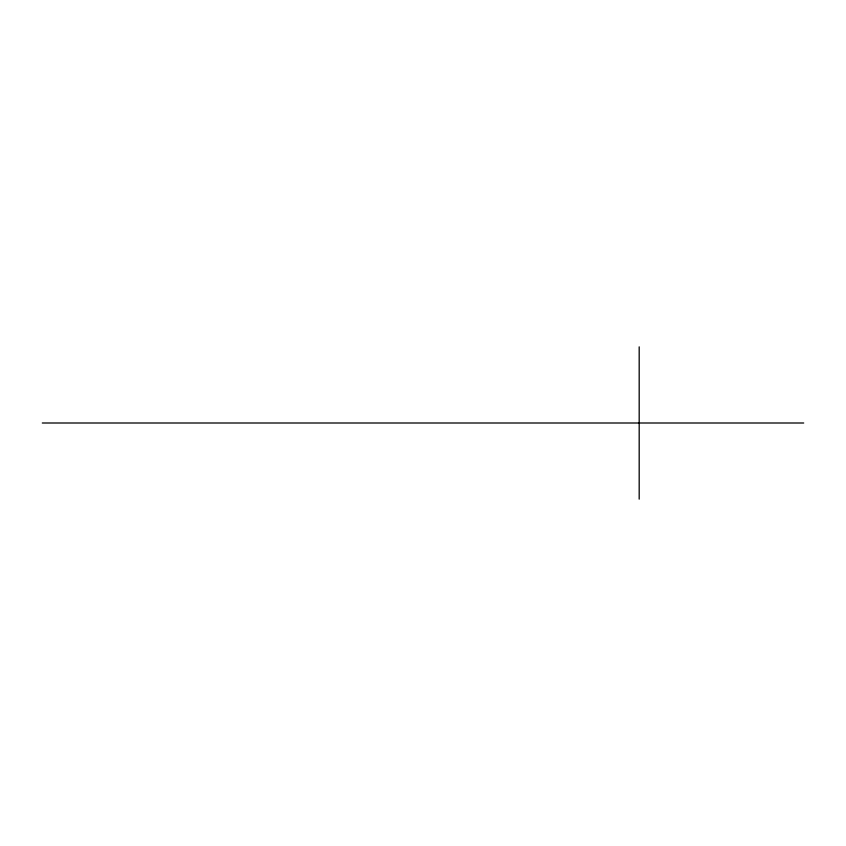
<?xml version="1.0" encoding="UTF-8"?>
<svg xmlns="http://www.w3.org/2000/svg" width="846" height="846" viewBox="0 0 846 846"><rect width="100%" height="100%" fill="white"/><g stroke="black" fill="none" stroke-linecap="round" stroke-linejoin="round"><path stroke-width="1.27" d="M42.3 423L803.7 423M639.185 346.86L639.185 499.14"/></g></svg>
